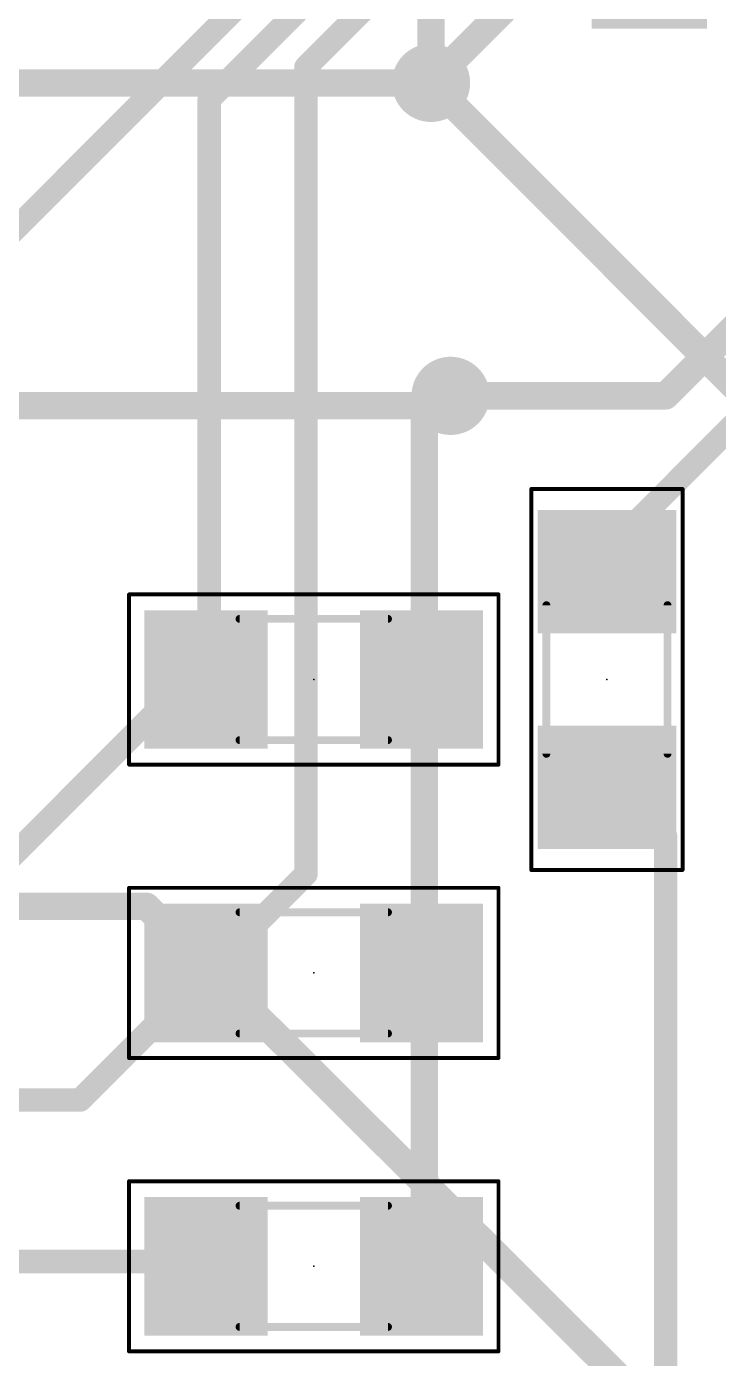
# Model space of a CAD drawing. Extents: x 0 to 91.2, y 0 to 65.1.
# Drawn here: x 17.86 to 26.85, y 15.31 to 32.61 of the extents above; entities that cross this region are included whole.
import ezdxf

# ---------------------------------------------------------------- set-up
doc = ezdxf.new("R2010")
doc.units = 0
for name, color, linetype in [('1', 22, 'CONTINUOUS'), ('16', 175, 'CONTINUOUS'), ('18', 82, 'CONTINUOUS'), ('23', 7, 'CONTINUOUS'), ('39', 22, 'CONTINUOUS'), ('51', 253, 'CONTINUOUS')]:
    doc.layers.add(name, color=color, linetype=linetype)

# ---------------------------------------------------------------- blocks, each defined once
blk = doc.blocks.new('RECT')
blk.add_solid([(-0.5, -0.5), (0.5, -0.5), (-0.5, 0.5), (0.5, 0.5)])
blk = doc.blocks.new('ROUNDV')
at = {"const_width": 0.5}
blk.add_lwpolyline([(0, -0.25, 1), (0, 0.25, 1), (0, -0.25)], format="xyb", dxfattribs=at)

msp = doc.modelspace()

# ---------------------------------------------------------------- linework, layer by layer
at = {"layer": '1'}
for points, const_width in [([(17.4371, 29.7053), (24.5618, 36.83)], 0.3048), ([(20.2311, 31.6611), (24.5618, 35.9918)], 0.3048), ([(21.4884, 32.0802), (24.5618, 35.1536)], 0.3048), ([(24.867, 33.63), (23.114, 31.877)], 0.3556), ([(21.4884, 21.6027), (21.4884, 32.0802)], 0.3048), ([(20.2311, 24.257), (20.2311, 31.6611)], 0.3048), ([(28.4734, 30.1244), (26.162, 27.813)], 0.3556), ([(25.654, 26.0477), (29.3116, 29.7053)], 0.3048), ([(23.0251, 27.4701), (23.368, 27.813)], 0.3556), ([(26.162, 27.813), (23.368, 27.813)], 0.3556), ([(23.0251, 24.257), (23.0251, 27.4701)], 0.3556), ([(25.654, 26.0477), (25.4, 25.53)], 0.3048), ([(20.0914, 24.257), (16.1798, 20.3454)], 0.3048), ([(20.0914, 24.257), (20.19, 24.13)], 0.3048), ([(20.2311, 24.257), (20.19, 24.13)], 0.3048), ([(23.0251, 24.257), (22.99, 24.13)], 0.3556), ([(23.0251, 24.1173), (22.99, 24.13)], 0.3556), ([(23.0251, 20.3454), (23.0251, 24.1173)], 0.3556), ([(26.162, 22.098), (25.4, 22.73)], 0.3048), ([(26.162, 9.525), (26.162, 22.098)], 0.3048), ([(20.2311, 20.3454), (21.4884, 21.6027)], 0.3048), ([(20.0914, 20.2057), (20.19, 20.32)], 0.3048), ([(20.2311, 20.3454), (20.19, 20.32)], 0.3048), ([(23.0251, 20.3454), (22.99, 20.32)], 0.3556), ([(23.0251, 20.2057), (22.99, 20.32)], 0.3556), ([(20.0914, 20.2057), (18.5547, 18.669)], 0.3048), ([(23.0251, 20.2057), (23.0251, 16.5735)], 0.3556), ([(18.5547, 18.669), (16.1798, 18.669)], 0.3048), ([(15.621, 16.5735), (20.0914, 16.5735)], 0.3048), ([(20.0914, 16.5735), (20.19, 16.51)], 0.3048), ([(23.0251, 16.5735), (22.99, 16.51)], 0.3556)]:
    msp.add_lwpolyline(points, dxfattribs=dict(at, const_width=const_width))
for points, const_width in [([(21.5646, 32.0802, 1), (21.4122, 32.0802)], 0.1524), ([(21.4345, 32.1341, 1), (21.5423, 32.0263)], 0.1524), ([(23.0511, 31.9399, 1), (23.1769, 31.8141)], 0.1778), ([(20.3073, 31.6611, 1), (20.1549, 31.6611)], 0.1524), ([(20.1772, 31.715, 1), (20.285, 31.6072)], 0.1524), ([(23.368, 27.9019, 1), (23.368, 27.7241)], 0.1778), ([(23.4309, 27.7501, 1), (23.3051, 27.8759)], 0.1778), ([(26.0991, 27.8759, 1), (26.2249, 27.7501)], 0.1778), ([(26.162, 27.7241, 1), (26.162, 27.9019)], 0.1778), ([(22.9622, 27.533, 1), (23.088, 27.4072)], 0.1778), ([(23.114, 27.4701, 1), (22.9362, 27.4701)], 0.1778), ([(25.6001, 26.1016, 1), (25.7079, 25.9938)], 0.1524), ([(25.7224, 26.0141, 1), (25.5856, 26.0813)], 0.1524), ([(25.3316, 25.5636, 1), (25.4684, 25.4964)], 0.1524), ([(20.1516, 24.3037, 1), (20.0312, 24.2103)], 0.1524), ([(20.1453, 24.2031, 1), (20.0375, 24.3109)], 0.1524), ([(20.3036, 24.2335, 1), (20.1586, 24.2805)], 0.1524), ([(23.1108, 24.2333, 1), (22.9394, 24.2807)], 0.1778), ([(20.1175, 24.1535, 1), (20.2625, 24.1065)], 0.1524), ([(20.1298, 24.0833, 1), (20.2502, 24.1767)], 0.1524), ([(20.1549, 24.257, 1), (20.3073, 24.257)], 0.1524), ([(23.0202, 24.2136, 1), (22.9598, 24.0464)], 0.1778), ([(22.9043, 24.1537, 1), (23.0757, 24.1063)], 0.1778), ([(22.9362, 24.257, 1), (23.114, 24.257)], 0.1778), ([(23.114, 24.1173, 1), (22.9362, 24.1173)], 0.1778), ([(22.9949, 24.0337, 1), (23.0553, 24.2009)], 0.1778), ([(25.4486, 22.7887, 1), (25.3514, 22.6713)], 0.1524), ([(26.2382, 22.098, 1), (26.0858, 22.098)], 0.1524), ([(26.1134, 22.0393, 1), (26.2106, 22.1567)], 0.1524), ([(21.4122, 21.6027, 1), (21.5646, 21.6027)], 0.1524), ([(21.5423, 21.5488, 1), (21.4345, 21.6566)], 0.1524), ([(20.1499, 20.3848, 1), (20.2301, 20.2552)], 0.1524), ([(20.2477, 20.2702, 1), (20.1323, 20.3698)], 0.1524), ([(20.1772, 20.3993, 1), (20.285, 20.2915)], 0.1524), ([(20.2712, 20.2806, 1), (20.191, 20.4102)], 0.1524), ([(23.075, 20.3461, 1), (22.905, 20.2939)], 0.1778), ([(22.9379, 20.392, 1), (23.0421, 20.248)], 0.1778), ([(22.9362, 20.3454, 1), (23.114, 20.3454)], 0.1778), ([(23.0772, 20.2734, 1), (22.973, 20.4174)], 0.1778), ([(20.0337, 20.2555, 1), (20.1491, 20.1559)], 0.1524), ([(20.1453, 20.1518, 1), (20.0375, 20.2596)], 0.1524), ([(23.114, 20.2057, 1), (22.9362, 20.2057)], 0.1778), ([(22.9401, 20.1796, 1), (23.1101, 20.2318)], 0.1778), ([(18.5008, 18.7229, 1), (18.6086, 18.6151)], 0.1524), ([(18.5547, 18.5928, 1), (18.5547, 18.7452)], 0.1524), ([(20.1327, 16.6376, 1), (20.0501, 16.5094)], 0.1524), ([(20.0914, 16.4973, 1), (20.0914, 16.6497)], 0.1524), ([(20.1487, 16.4459, 1), (20.2313, 16.5741)], 0.1524), ([(22.9122, 16.553, 1), (23.0678, 16.467)], 0.1778), ([(22.9362, 16.5735, 1), (23.114, 16.5735)], 0.1778), ([(23.1029, 16.5305, 1), (22.9473, 16.6165)], 0.1778)]:
    msp.add_lwpolyline(points, format="xyb", dxfattribs=dict(at, const_width=const_width))
at = {"layer": '16', "const_width": 0.3556}
for points in [[(23.114, 31.877), (23.114, 37.846)], [(23.114, 31.877), (12.573, 31.877)], [(23.114, 31.877), (28.1565, 26.8345)], [(10.287, 27.686), (23.241, 27.686)], [(23.241, 27.686), (23.368, 27.813)], [(12.6873, 21.1836), (19.4183, 21.1836)], [(19.4183, 21.1836), (28.956, 11.684)]]:
    msp.add_lwpolyline(points, dxfattribs=at)
at = {"layer": '16', "const_width": 0.1778}
for points in [[(23.1769, 31.9399, 1), (23.0511, 31.8141)], [(23.114, 31.7881, 1), (23.114, 31.9659)], [(23.0251, 31.877, 1), (23.2029, 31.877)], [(23.241, 27.5971, 1), (23.241, 27.7749)], [(23.4309, 27.7501, 1), (23.3051, 27.8759)], [(23.1781, 27.7489, 1), (23.3039, 27.6231)], [(19.481, 21.2466, 1), (19.3556, 21.1206)], [(19.4183, 21.0947, 1), (19.4183, 21.2725)]]:
    msp.add_lwpolyline(points, format="xyb", dxfattribs=at)
at = {"layer": '23'}
for p in [(21.59, 24.13), (25.4, 24.13), (21.59, 20.32), (21.59, 16.51)]:
    msp.add_point(p, dxfattribs=at)
at = {"layer": '39', "const_width": 0.0508}
for points in [[(24.417, 21.657), (24.417, 26.603)], [(24.417, 26.603), (26.383, 26.603)], [(26.383, 26.603), (26.383, 21.657)], [(19.1897, 25.2349), (23.9903, 25.2349)], [(19.1897, 23.0251), (19.1897, 25.2349)], [(23.9903, 25.2349), (23.9903, 23.0251)], [(23.9903, 23.0251), (19.1897, 23.0251)], [(26.383, 21.657), (24.417, 21.657)], [(19.1897, 21.4249), (23.9903, 21.4249)], [(19.1897, 19.2151), (19.1897, 21.4249)], [(23.9903, 21.4249), (23.9903, 19.2151)], [(23.9903, 19.2151), (19.1897, 19.2151)], [(19.1897, 17.6149), (23.9903, 17.6149)], [(19.1897, 15.4051), (19.1897, 17.6149)], [(23.9903, 17.6149), (23.9903, 15.4051)], [(23.9903, 15.4051), (19.1897, 15.4051)]]:
    msp.add_lwpolyline(points, dxfattribs=at)
at = {"layer": '39', "const_width": 0.0254}
for points in [[(24.4297, 26.603, 1), (24.4043, 26.603)], [(24.417, 26.6157, 1), (24.417, 26.5903)], [(26.3957, 26.603, 1), (26.3703, 26.603)], [(26.383, 26.5903, 1), (26.383, 26.6157)], [(19.1897, 25.2476, 1), (19.1897, 25.2222)], [(19.2024, 25.2349, 1), (19.177, 25.2349)], [(24.003, 25.2349, 1), (23.9776, 25.2349)], [(23.9903, 25.2222, 1), (23.9903, 25.2476)], [(19.1897, 23.0378, 1), (19.1897, 23.0124)], [(19.177, 23.0251, 1), (19.2024, 23.0251)], [(23.9776, 23.0251, 1), (24.003, 23.0251)], [(23.9903, 23.0124, 1), (23.9903, 23.0378)], [(24.417, 21.6697, 1), (24.417, 21.6443)], [(24.4043, 21.657, 1), (24.4297, 21.657)], [(26.3703, 21.657, 1), (26.3957, 21.657)], [(26.383, 21.6443, 1), (26.383, 21.6697)], [(19.1897, 21.4376, 1), (19.1897, 21.4122)], [(19.2024, 21.4249, 1), (19.177, 21.4249)], [(24.003, 21.4249, 1), (23.9776, 21.4249)], [(23.9903, 21.4122, 1), (23.9903, 21.4376)], [(19.1897, 19.2278, 1), (19.1897, 19.2024)], [(19.177, 19.2151, 1), (19.2024, 19.2151)], [(23.9776, 19.2151, 1), (24.003, 19.2151)], [(23.9903, 19.2024, 1), (23.9903, 19.2278)], [(19.1897, 17.6276, 1), (19.1897, 17.6022)], [(19.2024, 17.6149, 1), (19.177, 17.6149)], [(24.003, 17.6149, 1), (23.9776, 17.6149)], [(23.9903, 17.6022, 1), (23.9903, 17.6276)], [(19.1897, 15.4178, 1), (19.1897, 15.3924)], [(19.177, 15.4051, 1), (19.2024, 15.4051)], [(23.9776, 15.4051, 1), (24.003, 15.4051)], [(23.9903, 15.3924, 1), (23.9903, 15.4178)]]:
    msp.add_lwpolyline(points, format="xyb", dxfattribs=at)
at = {"layer": '51', "const_width": 0.1016}
for points in [[(24.613, 25.095), (24.613, 23.165)], [(26.187, 25.095), (26.187, 23.165)], [(20.625, 24.917), (22.555, 24.917)], [(20.625, 23.343), (22.555, 23.343)], [(20.625, 21.107), (22.555, 21.107)], [(20.625, 19.533), (22.555, 19.533)], [(20.625, 17.297), (22.555, 17.297)], [(20.625, 15.723), (22.555, 15.723)]]:
    msp.add_lwpolyline(points, dxfattribs=at)
at = {"layer": '51', "const_width": 0.0508}
for points in [[(24.6384, 25.095, 1), (24.5876, 25.095)], [(26.2124, 25.095, 1), (26.1616, 25.095)], [(20.625, 24.9424, 1), (20.625, 24.8916)], [(22.555, 24.8916, 1), (22.555, 24.9424)], [(20.625, 23.3684, 1), (20.625, 23.3176)], [(22.555, 23.3176, 1), (22.555, 23.3684)], [(24.5876, 23.165, 1), (24.6384, 23.165)], [(26.1616, 23.165, 1), (26.2124, 23.165)], [(20.625, 21.1324, 1), (20.625, 21.0816)], [(22.555, 21.0816, 1), (22.555, 21.1324)], [(20.625, 19.5584, 1), (20.625, 19.5076)], [(22.555, 19.5076, 1), (22.555, 19.5584)], [(20.625, 17.3224, 1), (20.625, 17.2716)], [(22.555, 17.2716, 1), (22.555, 17.3224)], [(20.625, 15.7484, 1), (20.625, 15.6976)], [(22.555, 15.6976, 1), (22.555, 15.7484)]]:
    msp.add_lwpolyline(points, format="xyb", dxfattribs=at)

# ---------------------------------------------------------------- block references
at = {"layer": '1'}
for p, xscale, yscale, rotation in [((25.95, 32.83), 0.5, 1.5, 90), ((25.4, 25.53), 1.6, 1.8, 270), ((25.4, 22.73), 1.6, 1.8, 270)]:
    msp.add_blockref('RECT', p, dxfattribs=dict(at, xscale=xscale, yscale=yscale, rotation=rotation))
at = {"layer": '1', "xscale": 1.6, "yscale": 1.8}
for p in [(20.19, 24.13), (22.99, 24.13), (20.19, 20.32), (22.99, 20.32), (20.19, 16.51), (22.99, 16.51)]:
    msp.add_blockref('RECT', p, dxfattribs=at)
at = {"layer": '18', "xscale": 1.016, "yscale": 1.016}
for p in [(23.114, 31.877), (23.114, 31.877), (23.368, 27.813), (23.368, 27.813)]:
    msp.add_blockref('ROUNDV', p, dxfattribs=at)
at = {"layer": '51', "xscale": 0.7501, "yscale": 1.7, "rotation": 270}
for p in [(25.3991, 25.4567), (25.4009, 22.8033)]:
    msp.add_blockref('RECT', p, dxfattribs=at)
at = {"layer": '51', "xscale": 0.7501, "yscale": 1.7}
for p in [(20.2632, 24.1291), (22.9168, 24.1309), (20.2632, 20.3191), (22.9168, 20.3209), (20.2632, 16.5091), (22.9168, 16.5109)]:
    msp.add_blockref('RECT', p, dxfattribs=at)

doc.saveas('drawing.dxf')
